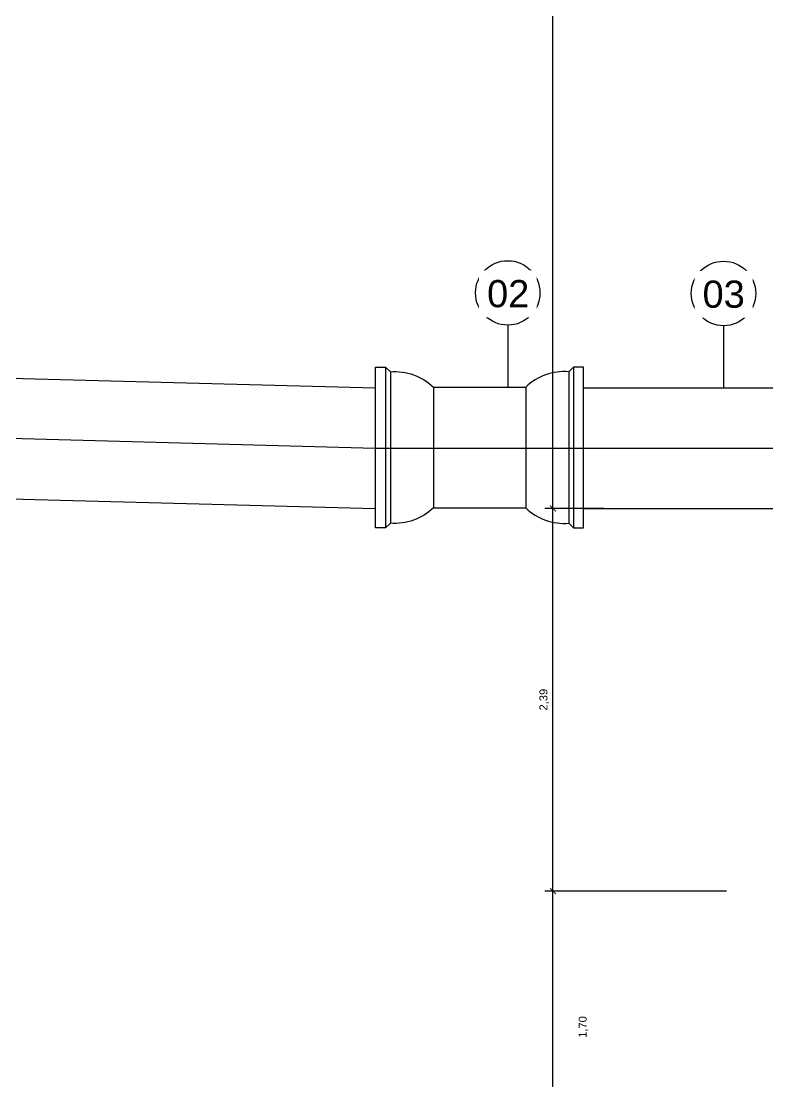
# Model space of a CAD drawing. Extents: x -160 to 364724, y -100 to 7353297.
# Drawn here: x 360673.33 to 360678, y 7352438.27 to 7352444.9 of the extents above; entities that cross this region are included whole.
import ezdxf
from ezdxf.enums import TextEntityAlignment as Align

# ---------------------------------------------------------------- set-up
doc = ezdxf.new("R2010")
doc.units = 0
doc.header["$LTSCALE"] = 5
doc.linetypes.add('SGC_DASHDOT', pattern=[1, 0.5, -0.25, 0, -0.25])
for name, color, linetype in [('BOLA LM', 1, 'Continuous'), ('FLANGES', 2, 'Continuous'), ('SANC_COTAS', 1, 'Continuous'), ('SANC_TEXTO', 2, 'Continuous'), ('SGC-Conexoes (Linhas Externas)', 3, 'Continuous'), ('SGC-Eixos', 253, 'SGC_DASHDOT'), ('SGC-Tubos (Desenho Bifilar)', 3, 'Continuous')]:
    doc.layers.add(name, color=color, linetype=linetype)
doc.styles.add('R-80', font='arial.ttf')
doc.dimstyles.new('GERAL - 25', dxfattribs={"dimscale": 0.025, "dimtxt": 2, "dimasz": 1.5, "dimexe": 2, "dimexo": 1, "dimgap": 1, "dimtad": 1, "dimzin": 0, "dimtxsty": 'R-80', "dimblk": 'ARCHTICK', "dimcen": 0, "dimdle": 2, "dimclrd": 1, "dimclre": 1, "dimclrt": 2, "dimadec": 0, "dimazin": 0, "dimtfac": 0.5, "dimtmove": 2, "dimatfit": 3, "dimldrblk": 'OPEN90', "dimfxl": 1, "dimtolj": 1, "dimtzin": 0, "dimarcsym": 0})

# ---------------------------------------------------------------- blocks, each defined once
blk = doc.blocks.new('_ARCHTICK')
at = {"color": 0, "linetype": 'ByBlock', "const_width": 0.15}
blk.add_lwpolyline([(-0.5, -0.5), (0.5, 0.5)], dxfattribs=at)
blk = doc.blocks.new('*D384')
at = {"layer": 'Defpoints', "color": 0, "transparency": 16777216}
for p in [(360676.6569, 7352441.8519), (360676.9997, 7352441.8519), (360677.7681, 7352439.4604)]:
    blk.add_point(p, dxfattribs=at)
at = {"layer": 'SANC_COTAS', "color": 1, "lineweight": -2, "transparency": 16777216}
for p, q in [((360676.6569, 7352439.4104), (360676.6569, 7352441.9019)), ((360676.9747, 7352441.8519), (360676.6069, 7352441.8519)), ((360677.7431, 7352439.4604), (360676.6069, 7352439.4604))]:
    blk.add_line(p, q, dxfattribs=at)
at = {"layer": 'SANC_COTAS', "color": 1, "lineweight": -2, "transparency": 16777216, "xscale": 0.03750000000000001, "yscale": 0.03750000000000001, "zscale": 0.03750000000000001}
for p, rotation in [((360676.6569, 7352441.8519), 90), ((360676.6569, 7352439.4604), 270)]:
    blk.add_blockref('_ARCHTICK', p, dxfattribs=dict(at, rotation=rotation))
at = {"layer": 'SANC_COTAS', "color": 2, "transparency": 16777216, "insert": (360676.6018, 7352440.6562), "char_height": 0.05, "attachment_point": 5, "rotation": 90, "style": 'R-80'}
blk.add_mtext('\\A1;2,39', dxfattribs=at)
blk = doc.blocks.new('_Open90')
at = {"color": 0, "linetype": 'ByBlock', "lineweight": -2}
for p, q in [((0, 0), (-1, 0)), ((-0.5, 0.5), (0, 0)), ((0, 0), (-0.5, -0.5))]:
    blk.add_line(p, q, dxfattribs=at)
blk = doc.blocks.new('*D385')
at = {"layer": 'Defpoints', "color": 0, "transparency": 16777216}
for p in [(360676.6569, 7352453.5046), (360677.8184, 7352453.5046), (360676.9997, 7352441.8519)]:
    blk.add_point(p, dxfattribs=at)
at = {"layer": 'SANC_COTAS', "color": 1, "lineweight": -2, "transparency": 16777216}
for p, q in [((360676.6569, 7352441.8019), (360676.6569, 7352453.5546)), ((360677.7934, 7352453.5046), (360676.6069, 7352453.5046)), ((360676.9747, 7352441.8519), (360676.6069, 7352441.8519))]:
    blk.add_line(p, q, dxfattribs=at)
at = {"layer": 'SANC_COTAS', "color": 1, "lineweight": -2, "transparency": 16777216, "xscale": 0.03750000000000001, "yscale": 0.03750000000000001, "zscale": 0.03750000000000001}
for p, rotation in [((360676.6569, 7352453.5046), 90), ((360676.6569, 7352441.8519), 270)]:
    blk.add_blockref('_ARCHTICK', p, dxfattribs=dict(at, rotation=rotation))
at = {"layer": 'SANC_COTAS', "color": 2, "transparency": 16777216, "insert": (360676.6018, 7352447.6782), "char_height": 0.05, "attachment_point": 5, "rotation": 90, "style": 'R-80'}
blk.add_mtext('\\A1;11,65', dxfattribs=at)
blk = doc.blocks.new('*D387')
at = {"layer": 'Defpoints', "color": 0, "transparency": 16777216}
for p in [(360676.6569, 7352439.4594), (360677.7681, 7352439.4594), (360677.7681, 7352437.7618)]:
    blk.add_point(p, dxfattribs=at)
at = {"layer": 'SANC_COTAS', "color": 1, "lineweight": -2, "transparency": 16777216}
for p, q in [((360676.6569, 7352437.7118), (360676.6569, 7352439.5094)), ((360677.7431, 7352439.4594), (360676.6069, 7352439.4594)), ((360677.7431, 7352437.7618), (360676.6069, 7352437.7618))]:
    blk.add_line(p, q, dxfattribs=at)
at = {"layer": 'SANC_COTAS', "color": 1, "lineweight": -2, "transparency": 16777216, "xscale": 0.03750000000000001, "yscale": 0.03750000000000001, "zscale": 0.03750000000000001}
for p, rotation in [((360676.6569, 7352439.4594), 90), ((360676.6569, 7352437.7618), 270)]:
    blk.add_blockref('_ARCHTICK', p, dxfattribs=dict(at, rotation=rotation))
at = {"layer": 'SANC_COTAS', "color": 2, "transparency": 16777216, "insert": (360676.8474, 7352438.6106), "char_height": 0.05, "attachment_point": 5, "rotation": 90, "style": 'R-80'}
blk.add_mtext('\\A1;1,70', dxfattribs=at)

msp = doc.modelspace()

# ---------------------------------------------------------------- linework, layer by layer
at = {"layer": 'BOLA LM'}
for p, q in [((360676.3741, 7352442.9969), (360676.3741, 7352442.6094)), ((360677.7235, 7352442.9937), (360677.7235, 7352442.6061))]:
    msp.add_line(p, q, dxfattribs=at)
for centre in [(360676.3741, 7352443.1984), (360677.7235, 7352443.1952)]:
    msp.add_circle(centre, 0.2015, dxfattribs=at)
at = {"layer": 'FLANGES'}
for p, q in [((360675.6102, 7352442.7351), (360675.6102, 7352441.7295)), ((360675.6398, 7352442.7055), (360675.6398, 7352441.7591)), ((360676.756, 7352442.7055), (360676.756, 7352441.7591)), ((360676.7857, 7352442.7351), (360676.7857, 7352441.7295))]:
    msp.add_line(p, q, dxfattribs=at)
for points in [[(360675.9092, 7352441.8552, -0.214214), (360675.6398, 7352441.7591), (360675.6102, 7352441.7295), (360675.5474, 7352441.7295), (360675.5474, 7352442.7351), (360675.6102, 7352442.7351), (360675.6398, 7352442.7055, -0.214214), (360675.9092, 7352442.6094)], [(360676.4867, 7352441.8552, 0.214214), (360676.756, 7352441.7591), (360676.7857, 7352441.7295), (360676.8485, 7352441.7295), (360676.8485, 7352442.7351), (360676.7857, 7352442.7351), (360676.756, 7352442.7055, 0.214214), (360676.4867, 7352442.6094)]]:
    msp.add_lwpolyline(points, format="xyb", close=True, dxfattribs=at)
at = {"layer": 'SGC-Conexoes (Linhas Externas)'}
for p, q in [((360675.9092, 7352442.6094), (360676.4867, 7352442.6094)), ((360675.9092, 7352441.8552), (360676.4867, 7352441.8552))]:
    msp.add_line(p, q, dxfattribs=at)
at = {"layer": 'SGC-Eixos', "ltscale": 2}
for points in [[(360662.6163, 7352442.5717), (360675.5474, 7352442.229)], [(360675.5474, 7352442.229), (360680.8916, 7352442.229), (360680.8916, 7352442.1356), (360682.7524, 7352442.1356)]]:
    msp.add_lwpolyline(points, dxfattribs=at)
at = {"layer": 'SGC-Tubos (Desenho Bifilar)'}
for p, q in [((360663.0915, 7352442.9357), (360675.5474, 7352442.6061)), ((360676.8485, 7352442.6061), (360679.1949, 7352442.6061)), ((360663.841, 7352442.1605), (360675.5474, 7352441.8519)), ((360676.8485, 7352441.8519), (360679.1949, 7352441.8519))]:
    msp.add_line(p, q, dxfattribs=at)

# ---------------------------------------------------------------- dimensions: what is measured, and where the dimension line sits
at = {"layer": 'SANC_COTAS'}
for base, p1, p2, picture, middle in [((360676.6569, 7352453.5046), (360676.9997, 7352441.8519), (360677.8184, 7352453.5046), '*D385', (360676.6018, 7352447.6782)), ((360676.6569, 7352441.8519), (360677.7681, 7352439.4604), (360676.9997, 7352441.8519), '*D384', (360676.6018, 7352440.6562))]:
    dim = msp.add_linear_dim(base=base, p1=p1, p2=p2, angle=90, dimstyle='GERAL - 25', dxfattribs=at)
    dim.commit()
    dim.dimension.update_dxf_attribs({"geometry": picture, "text_midpoint": middle})
dim = msp.add_linear_dim(base=(360676.6569, 7352439.4594), p1=(360677.7681, 7352437.7618), p2=(360677.7681, 7352439.4594), angle=90, dimstyle='GERAL - 25', dxfattribs=at)
dim.commit()
dim.dimension.update_dxf_attribs({"geometry": '*D387', "text_midpoint": (360676.8474, 7352438.6106), "dimtype": 160})

# ---------------------------------------------------------------- next in the draw order: wipeouts: each hides what was drawn before it
for points in [[(360676.1952, 7352443.0467), (360676.5557, 7352443.0467), (360676.5557, 7352443.3391), (360676.1952, 7352443.3391)], [(360677.5428, 7352443.0434), (360677.905, 7352443.0434), (360677.905, 7352443.3358), (360677.5428, 7352443.3358)]]:
    msp.add_wipeout(points).dxf.layer = 'SANC_TEXTO'

# ---------------------------------------------------------------- next in the draw order: texts
at = {"layer": 'SANC_TEXTO', "style": 'R-80'}
for s, p in [('02', (360676.3768, 7352443.1091)), ('03', (360677.7244, 7352443.1058))]:
    msp.add_text(s, height=0.16986, dxfattribs=at).set_placement(p, align=Align.CENTER)

doc.saveas('drawing.dxf')
